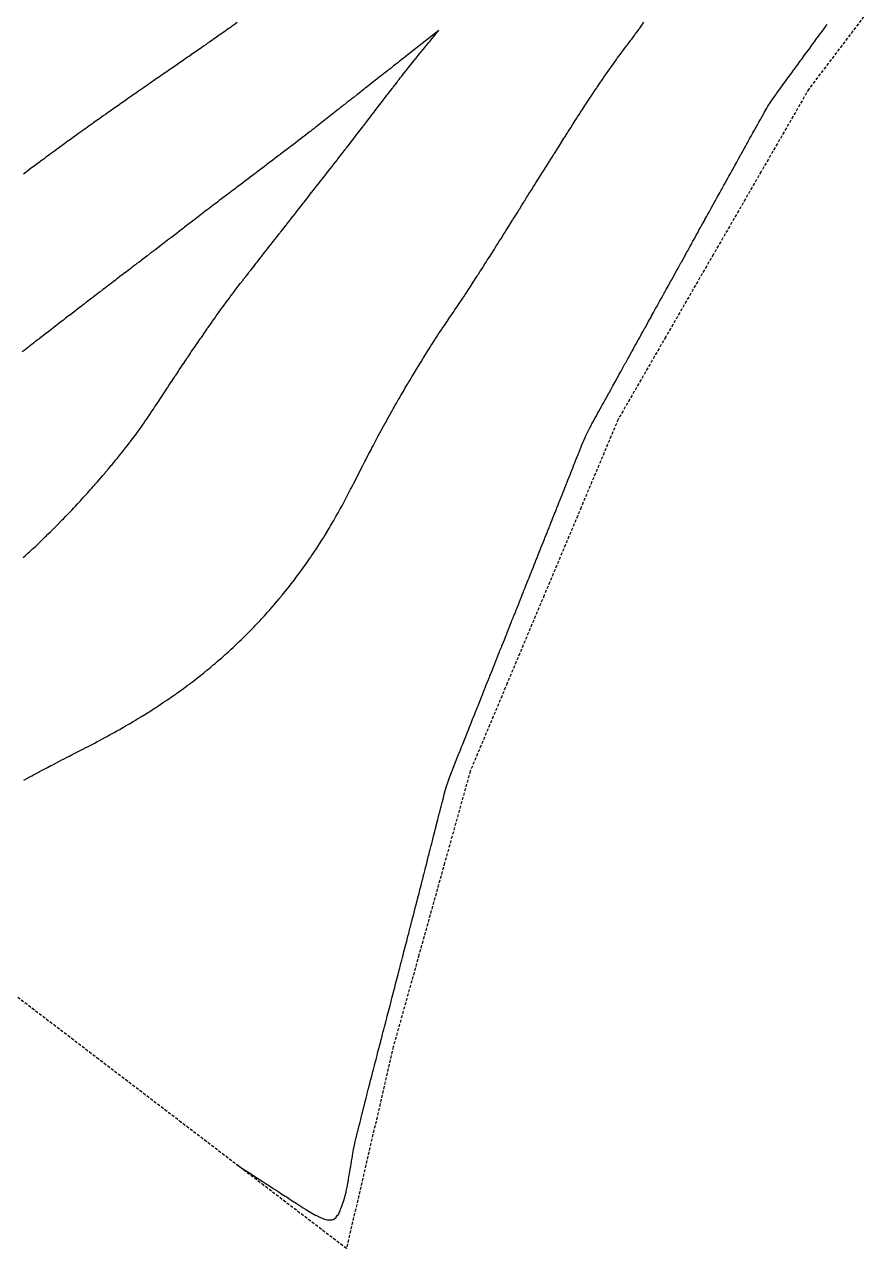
# Model space of a CAD drawing. Extents: x 6012137 to 6013842, y 2108997 to 2110704.
# Drawn here: x 6012371.2 to 6012511.6, y 2109073.1 to 2109277.2 of the extents above; entities that cross this region are included whole.
import ezdxf

# ---------------------------------------------------------------- set-up
doc = ezdxf.new("R2010")
doc.units = 0
doc.linetypes.add('HIDDENX2', pattern=[0.75, 0.5, -0.25])
doc.layers.get('0').update_dxf_attribs({"linetype": 'CONTINUOUS'})

msp = doc.modelspace()

# ---------------------------------------------------------------- linework, layer by layer
at = {"color": 6, "linetype": 'CONTINUOUS', "flags": 128}
for points in [[(6012439.73, 2109275.56), (6012439.76, 2109275.61), (6012440.27, 2109276.22), (6012435.72, 2109272.65), (6012435.68, 2109272.62), (6012435.68, 2109272.61), (6012435.67, 2109272.61), (6012434.68, 2109271.83), (6012434.56, 2109271.73), (6012434.4, 2109271.61), (6012433.68, 2109271.04), (6012433.44, 2109270.85), (6012433.12, 2109270.61), (6012432.68, 2109270.26), (6012432.32, 2109269.97), (6012431.85, 2109269.61), (6012431.68, 2109269.47), (6012431.06, 2109268.98), (6012430.68, 2109268.69), (6012430.58, 2109268.61), (6012429.68, 2109267.9), (6012429.51, 2109267.77), (6012429.3, 2109267.61), (6012428.95, 2109267.33), (6012428.68, 2109267.12), (6012428.39, 2109266.89), (6012428.03, 2109266.61), (6012427.83, 2109266.45), (6012427.68, 2109266.33), (6012427.27, 2109266.01), (6012426.76, 2109265.61), (6012426.71, 2109265.57), (6012426.68, 2109265.54), (6012426.15, 2109265.13), (6012425.68, 2109264.76), (6012425.59, 2109264.69), (6012425.49, 2109264.61), (6012425.03, 2109264.25), (6012424.68, 2109263.97), (6012424.47, 2109263.81), (6012424.21, 2109263.61), (6012423.91, 2109263.37), (6012423.68, 2109263.19), (6012423.35, 2109262.93), (6012422.94, 2109262.61), (6012422.79, 2109262.49), (6012422.68, 2109262.4), (6012422.23, 2109262.05), (6012421.68, 2109261.62), (6012421.67, 2109261.61), (6012421.67, 2109261.61), (6012421.11, 2109261.17), (6012420.68, 2109260.83), (6012420.55, 2109260.73), (6012420.39, 2109260.61), (6012419.99, 2109260.29), (6012419.68, 2109260.05), (6012419.43, 2109259.85), (6012419.12, 2109259.61), (6012418.87, 2109259.41), (6012418.68, 2109259.26), (6012418.31, 2109258.98), (6012417.83, 2109258.61), (6012417.75, 2109258.54), (6012417.68, 2109258.49), (6012417.18, 2109258.1), (6012416.68, 2109257.72), (6012416.62, 2109257.67), (6012416.54, 2109257.61), (6012416.05, 2109257.24), (6012415.68, 2109256.95), (6012415.48, 2109256.8), (6012415.22, 2109256.61), (6012414.92, 2109256.37), (6012414.68, 2109256.19), (6012414.35, 2109255.94), (6012413.91, 2109255.61), (6012413.78, 2109255.51), (6012413.68, 2109255.43), (6012413.21, 2109255.08), (6012412.68, 2109254.67), (6012412.64, 2109254.64), (6012412.59, 2109254.61), (6012412.07, 2109254.21), (6012411.68, 2109253.91), (6012411.51, 2109253.78), (6012411.28, 2109253.61), (6012410.94, 2109253.35), (6012410.68, 2109253.15), (6012410.37, 2109252.92), (6012409.96, 2109252.61), (6012409.8, 2109252.49), (6012409.68, 2109252.4), (6012409.23, 2109252.06), (6012408.68, 2109251.64), (6012408.66, 2109251.62), (6012408.64, 2109251.61), (6012408.09, 2109251.19), (6012407.68, 2109250.88), (6012407.52, 2109250.76), (6012407.32, 2109250.61), (6012406.95, 2109250.33), (6012406.68, 2109250.13), (6012406.38, 2109249.9), (6012405.99, 2109249.61), (6012405.81, 2109249.47), (6012405.68, 2109249.37), (6012405.24, 2109249.04), (6012404.68, 2109248.62), (6012404.67, 2109248.61), (6012403.68, 2109247.86), (6012403.54, 2109247.75), (6012403.35, 2109247.61), (6012402.97, 2109247.32), (6012402.68, 2109247.1), (6012402.4, 2109246.88), (6012402.04, 2109246.61), (6012401.84, 2109246.45), (6012401.68, 2109246.33), (6012401.27, 2109246.02), (6012400.73, 2109245.61), (6012400.7, 2109245.59), (6012400.68, 2109245.57), (6012400.14, 2109245.15), (6012399.68, 2109244.8), (6012399.57, 2109244.72), (6012399.42, 2109244.61), (6012399, 2109244.28), (6012398.68, 2109244.03), (6012398.44, 2109243.85), (6012398.12, 2109243.61), (6012397.87, 2109243.41), (6012397.68, 2109243.27), (6012397.31, 2109242.98), (6012396.82, 2109242.61), (6012396.74, 2109242.54), (6012396.68, 2109242.5), (6012396.18, 2109242.11), (6012395.68, 2109241.73), (6012395.61, 2109241.68), (6012395.52, 2109241.61), (6012395.04, 2109241.24), (6012394.68, 2109240.96), (6012394.48, 2109240.81), (6012394.21, 2109240.61), (6012393.91, 2109240.37), (6012393.68, 2109240.2), (6012393.35, 2109239.94), (6012392.91, 2109239.61), (6012392.78, 2109239.51), (6012392.68, 2109239.43), (6012392.21, 2109239.07), (6012391.68, 2109238.67), (6012391.6, 2109238.61), (6012390.68, 2109237.9), (6012390.51, 2109237.77), (6012390.29, 2109237.61), (6012389.94, 2109237.34), (6012389.68, 2109237.14), (6012389.38, 2109236.91), (6012388.98, 2109236.61), (6012388.81, 2109236.48), (6012388.68, 2109236.38), (6012388.24, 2109236.04), (6012387.68, 2109235.62), (6012387.67, 2109235.61), (6012387.67, 2109235.61), (6012387.11, 2109235.18), (6012386.68, 2109234.85), (6012386.54, 2109234.75), (6012386.36, 2109234.61), (6012385.97, 2109234.31), (6012385.68, 2109234.09), (6012385.41, 2109233.88), (6012385.05, 2109233.61), (6012384.84, 2109233.45), (6012384.68, 2109233.33), (6012384.27, 2109233.01), (6012383.74, 2109232.61), (6012383.71, 2109232.58), (6012383.68, 2109232.56), (6012383.14, 2109232.15), (6012382.68, 2109231.79), (6012382.57, 2109231.71), (6012382.44, 2109231.61), (6012382.01, 2109231.28), (6012381.68, 2109231.03), (6012381.44, 2109230.84), (6012381.13, 2109230.61), (6012380.88, 2109230.41), (6012380.68, 2109230.26), (6012380.31, 2109229.97), (6012379.84, 2109229.61), (6012379.75, 2109229.54), (6012379.68, 2109229.49), (6012379.18, 2109229.1), (6012378.68, 2109228.72), (6012378.62, 2109228.67), (6012378.54, 2109228.61), (6012378.05, 2109228.23), (6012377.68, 2109227.94), (6012377.25, 2109227.61), (6012376.68, 2109227.17), (6012376.36, 2109226.92), (6012375.95, 2109226.61), (6012375.8, 2109226.49), (6012375.68, 2109226.39), (6012375.24, 2109226.05), (6012374.68, 2109225.62), (6012374.67, 2109225.61), (6012374.67, 2109225.61), (6012374.11, 2109225.18), (6012373.68, 2109224.84), (6012373.55, 2109224.74), (6012373.38, 2109224.61), (6012372.99, 2109224.3), (6012372.68, 2109224.06), (6012372.42, 2109223.86), (6012372.09, 2109223.61), (6012371.86, 2109223.43), (6012371.68, 2109223.29), (6012371.3, 2109222.99), (6012370.81, 2109222.61)], [(6012406.68, 2109277.55), (6012406.13, 2109277.16), (6012405.68, 2109276.84), (6012405.54, 2109276.75), (6012405.34, 2109276.61), (6012404.96, 2109276.33), (6012404.68, 2109276.14), (6012403.93, 2109275.61), (6012403.68, 2109275.43), (6012403.19, 2109275.09), (6012402.68, 2109274.73), (6012402.61, 2109274.68), (6012402.5, 2109274.61), (6012402.02, 2109274.27), (6012401.68, 2109274.04), (6012401.43, 2109273.86), (6012401.06, 2109273.61), (6012400.84, 2109273.45), (6012400.68, 2109273.34), (6012400.25, 2109273.04), (6012399.68, 2109272.65), (6012399.65, 2109272.63), (6012399.62, 2109272.61), (6012399.06, 2109272.22), (6012398.68, 2109271.96), (6012398.47, 2109271.81), (6012398.17, 2109271.61), (6012397.88, 2109271.41), (6012397.68, 2109271.27), (6012397.29, 2109271), (6012396.72, 2109270.61), (6012396.7, 2109270.59), (6012396.68, 2109270.58), (6012396.11, 2109270.18), (6012395.68, 2109269.89), (6012395.51, 2109269.77), (6012395.27, 2109269.61), (6012394.92, 2109269.36), (6012394.68, 2109269.2), (6012394.33, 2109268.96), (6012393.82, 2109268.61), (6012393.74, 2109268.55), (6012393.68, 2109268.51), (6012393.15, 2109268.14), (6012392.68, 2109267.82), (6012392.56, 2109267.73), (6012392.38, 2109267.61), (6012391.97, 2109267.32), (6012391.68, 2109267.12), (6012391.38, 2109266.91), (6012390.94, 2109266.61), (6012390.79, 2109266.5), (6012390.68, 2109266.43), (6012390.2, 2109266.09), (6012389.68, 2109265.73), (6012389.61, 2109265.68), (6012389.5, 2109265.61), (6012389.02, 2109265.27), (6012388.68, 2109265.03), (6012388.43, 2109264.86), (6012388.07, 2109264.61), (6012387.84, 2109264.44), (6012387.68, 2109264.33), (6012387.25, 2109264.03), (6012386.68, 2109263.63), (6012386.67, 2109263.62), (6012386.64, 2109263.61), (6012386.08, 2109263.21), (6012385.68, 2109262.93), (6012385.49, 2109262.8), (6012385.22, 2109262.61), (6012384.9, 2109262.38), (6012384.68, 2109262.23), (6012384.32, 2109261.97), (6012383.8, 2109261.61), (6012383.73, 2109261.56), (6012383.68, 2109261.52), (6012383.14, 2109261.14), (6012382.68, 2109260.81), (6012382.56, 2109260.73), (6012382.39, 2109260.61), (6012381.97, 2109260.31), (6012381.68, 2109260.1), (6012381.39, 2109259.9), (6012380.99, 2109259.61), (6012380.81, 2109259.48), (6012380.68, 2109259.39), (6012380.22, 2109259.06), (6012379.68, 2109258.67), (6012379.64, 2109258.64), (6012379.59, 2109258.61), (6012379.06, 2109258.23), (6012378.68, 2109257.95), (6012378.48, 2109257.81), (6012378.21, 2109257.61), (6012377.9, 2109257.39), (6012377.68, 2109257.22), (6012376.83, 2109256.61), (6012376.68, 2109256.5), (6012376.17, 2109256.12), (6012375.68, 2109255.76), (6012375.59, 2109255.7), (6012375.47, 2109255.61), (6012375.02, 2109255.27), (6012374.68, 2109255.02), (6012374.44, 2109254.84), (6012374.13, 2109254.61), (6012373.87, 2109254.42), (6012373.68, 2109254.27), (6012373.3, 2109253.99), (6012372.79, 2109253.61), (6012372.73, 2109253.56), (6012372.68, 2109253.53), (6012372.15, 2109253.13), (6012371.68, 2109252.78), (6012371.58, 2109252.7), (6012371.45, 2109252.61), (6012371.01, 2109252.27)], [(6012371.1, 2109151.19), (6012371.68, 2109151.51), (6012371.74, 2109151.55), (6012371.85, 2109151.61), (6012372.39, 2109151.9), (6012372.68, 2109152.06), (6012373.04, 2109152.25), (6012373.68, 2109152.59), (6012373.69, 2109152.6), (6012373.71, 2109152.61), (6012374.34, 2109152.94), (6012374.68, 2109153.12), (6012375, 2109153.29), (6012375.6, 2109153.61), (6012375.65, 2109153.63), (6012375.68, 2109153.65), (6012376.31, 2109153.98), (6012376.68, 2109154.17), (6012377.52, 2109154.61), (6012377.68, 2109154.69), (6012378.29, 2109155), (6012378.68, 2109155.2), (6012378.95, 2109155.34), (6012379.47, 2109155.61), (6012379.61, 2109155.68), (6012379.68, 2109155.72), (6012380.27, 2109156.02), (6012380.68, 2109156.23), (6012380.93, 2109156.36), (6012381.4, 2109156.61), (6012381.59, 2109156.7), (6012381.68, 2109156.75), (6012382.24, 2109157.04), (6012382.68, 2109157.27), (6012382.9, 2109157.38), (6012383.32, 2109157.61), (6012383.56, 2109157.73), (6012383.68, 2109157.8), (6012384.21, 2109158.08), (6012384.68, 2109158.34), (6012384.86, 2109158.43), (6012385.17, 2109158.61), (6012385.5, 2109158.79), (6012385.68, 2109158.89), (6012386.14, 2109159.14), (6012386.68, 2109159.45), (6012386.78, 2109159.5), (6012386.96, 2109159.61), (6012387.42, 2109159.87), (6012387.68, 2109160.02), (6012388.05, 2109160.23), (6012388.68, 2109160.6), (6012388.68, 2109160.61), (6012388.68, 2109160.61), (6012389.31, 2109160.98), (6012389.68, 2109161.2), (6012389.93, 2109161.35), (6012390.35, 2109161.61), (6012390.55, 2109161.73), (6012390.68, 2109161.81), (6012391.23, 2109162.15), (6012391.68, 2109162.43), (6012391.79, 2109162.5), (6012391.96, 2109162.61), (6012392.4, 2109162.89), (6012392.68, 2109163.07), (6012393.01, 2109163.28), (6012393.51, 2109163.61), (6012393.61, 2109163.67), (6012393.68, 2109163.72), (6012394.22, 2109164.07), (6012394.68, 2109164.38), (6012394.82, 2109164.47), (6012395.01, 2109164.61), (6012395.41, 2109164.88), (6012395.68, 2109165.06), (6012396, 2109165.28), (6012396.46, 2109165.61), (6012396.59, 2109165.7), (6012396.68, 2109165.76), (6012397.17, 2109166.11), (6012397.68, 2109166.48), (6012397.75, 2109166.53), (6012397.85, 2109166.61), (6012398.33, 2109166.96), (6012398.68, 2109167.22), (6012398.9, 2109167.39), (6012399.19, 2109167.61), (6012399.47, 2109167.82), (6012399.68, 2109167.98), (6012400.03, 2109168.25), (6012400.48, 2109168.61), (6012400.59, 2109168.7), (6012400.68, 2109168.77), (6012401.15, 2109169.14), (6012401.68, 2109169.57), (6012401.7, 2109169.59), (6012401.72, 2109169.61), (6012402.25, 2109170.04), (6012402.68, 2109170.4), (6012402.79, 2109170.5), (6012402.92, 2109170.61), (6012403.33, 2109170.96), (6012403.68, 2109171.26), (6012404.08, 2109171.61), (6012404.68, 2109172.14), (6012404.93, 2109172.36), (6012405.2, 2109172.61), (6012405.45, 2109172.84), (6012405.68, 2109173.05), (6012405.97, 2109173.32), (6012406.28, 2109173.61), (6012406.49, 2109173.8), (6012406.68, 2109173.99), (6012407, 2109174.29), (6012407.33, 2109174.61), (6012407.51, 2109174.78), (6012407.68, 2109174.95), (6012408.01, 2109175.28), (6012408.34, 2109175.61), (6012408.51, 2109175.78), (6012408.68, 2109175.95), (6012409.01, 2109176.28), (6012409.32, 2109176.61), (6012409.5, 2109176.79), (6012409.68, 2109176.98), (6012409.99, 2109177.3), (6012410.27, 2109177.61), (6012410.47, 2109177.82), (6012410.68, 2109178.05), (6012410.95, 2109178.34), (6012411.19, 2109178.61), (6012411.43, 2109178.86), (6012411.68, 2109179.15), (6012411.9, 2109179.39), (6012412.09, 2109179.61), (6012412.37, 2109179.92), (6012412.68, 2109180.28), (6012412.83, 2109180.46), (6012412.96, 2109180.61), (6012413.29, 2109180.99), (6012413.68, 2109181.46), (6012413.75, 2109181.54), (6012413.8, 2109181.61), (6012414.2, 2109182.09), (6012414.62, 2109182.61), (6012414.65, 2109182.64), (6012414.68, 2109182.68), (6012415.09, 2109183.19), (6012415.42, 2109183.61), (6012415.54, 2109183.75), (6012415.68, 2109183.94), (6012415.97, 2109184.31), (6012416.2, 2109184.61), (6012416.41, 2109184.88), (6012416.68, 2109185.25), (6012416.95, 2109185.61), (6012417.68, 2109186.61), (6012417.68, 2109186.61), (6012417.68, 2109186.61), (6012418.1, 2109187.19), (6012418.39, 2109187.61), (6012418.51, 2109187.78), (6012418.68, 2109188.03), (6012418.92, 2109188.37), (6012419.08, 2109188.61), (6012419.32, 2109188.97), (6012419.68, 2109189.51), (6012419.72, 2109189.57), (6012419.75, 2109189.61), (6012420.12, 2109190.17), (6012420.4, 2109190.61), (6012420.51, 2109190.78), (6012420.68, 2109191.05), (6012420.9, 2109191.39), (6012421.03, 2109191.61), (6012421.28, 2109192.01), (6012421.65, 2109192.61), (6012421.66, 2109192.63), (6012421.68, 2109192.66), (6012422.04, 2109193.25), (6012422.25, 2109193.61), (6012422.41, 2109193.88), (6012422.68, 2109194.35), (6012422.78, 2109194.51), (6012422.83, 2109194.61), (6012423.14, 2109195.15), (6012423.4, 2109195.61), (6012423.5, 2109195.79), (6012423.68, 2109196.11), (6012423.86, 2109196.43), (6012423.95, 2109196.61), (6012424.21, 2109197.08), (6012424.49, 2109197.61), (6012424.56, 2109197.73), (6012424.68, 2109197.96), (6012424.9, 2109198.38), (6012425.02, 2109198.61), (6012425.25, 2109199.04), (6012425.53, 2109199.61), (6012425.58, 2109199.7), (6012425.68, 2109199.89), (6012425.92, 2109200.37), (6012426.04, 2109200.61), (6012426.26, 2109201.03), (6012426.56, 2109201.61), (6012426.6, 2109201.69), (6012426.68, 2109201.85), (6012426.94, 2109202.35), (6012427.07, 2109202.61), (6012427.28, 2109203.01), (6012427.58, 2109203.61), (6012427.62, 2109203.67), (6012427.68, 2109203.79), (6012427.96, 2109204.33), (6012428.1, 2109204.61), (6012428.3, 2109204.99), (6012428.62, 2109205.61), (6012428.64, 2109205.65), (6012428.68, 2109205.72), (6012428.98, 2109206.3), (6012429.14, 2109206.61), (6012429.33, 2109206.96), (6012429.67, 2109207.61), (6012429.67, 2109207.61), (6012429.68, 2109207.63), (6012430.2, 2109208.61), (6012430.68, 2109209.49), (6012430.72, 2109209.57), (6012430.74, 2109209.61), (6012431.07, 2109210.21), (6012431.29, 2109210.61), (6012431.43, 2109210.86), (6012431.68, 2109211.32), (6012431.78, 2109211.51), (6012431.84, 2109211.61), (6012432.14, 2109212.15), (6012432.39, 2109212.61), (6012432.5, 2109212.79), (6012432.68, 2109213.11), (6012432.86, 2109213.43), (6012432.96, 2109213.61), (6012433.22, 2109214.06), (6012433.53, 2109214.61), (6012433.59, 2109214.7), (6012433.68, 2109214.86), (6012433.96, 2109215.33), (6012434.11, 2109215.61), (6012434.32, 2109215.96), (6012434.68, 2109216.57), (6012434.69, 2109216.59), (6012434.7, 2109216.61), (6012435.06, 2109217.22), (6012435.29, 2109217.61), (6012435.44, 2109217.85), (6012435.68, 2109218.26), (6012435.81, 2109218.48), (6012435.89, 2109218.61), (6012436.19, 2109219.1), (6012436.49, 2109219.61), (6012436.56, 2109219.72), (6012436.68, 2109219.92), (6012436.94, 2109220.35), (6012437.1, 2109220.61), (6012437.32, 2109220.97), (6012437.68, 2109221.55), (6012437.7, 2109221.58), (6012437.71, 2109221.61), (6012438.08, 2109222.2), (6012438.34, 2109222.61), (6012438.47, 2109222.82), (6012438.68, 2109223.15), (6012438.86, 2109223.43), (6012438.97, 2109223.61), (6012439.25, 2109224.04), (6012439.61, 2109224.61), (6012439.64, 2109224.65), (6012439.68, 2109224.72), (6012440.03, 2109225.26), (6012440.26, 2109225.61), (6012440.43, 2109225.86), (6012440.68, 2109226.24), (6012440.83, 2109226.46), (6012440.93, 2109226.61), (6012441.23, 2109227.05), (6012441.61, 2109227.61), (6012441.64, 2109227.65), (6012441.68, 2109227.71), (6012442.04, 2109228.24), (6012442.29, 2109228.61), (6012442.45, 2109228.84), (6012442.68, 2109229.18), (6012442.85, 2109229.43), (6012442.97, 2109229.61), (6012443.25, 2109230.03), (6012443.64, 2109230.61), (6012443.65, 2109230.63), (6012443.68, 2109230.67), (6012444.05, 2109231.23), (6012444.3, 2109231.61), (6012444.45, 2109231.83), (6012444.68, 2109232.18), (6012444.85, 2109232.44), (6012444.96, 2109232.61), (6012445.25, 2109233.04), (6012445.61, 2109233.61), (6012445.64, 2109233.65), (6012445.68, 2109233.71), (6012446.03, 2109234.25), (6012446.26, 2109234.61), (6012446.43, 2109234.86), (6012446.68, 2109235.25), (6012446.82, 2109235.47), (6012446.91, 2109235.61), (6012447.21, 2109236.08), (6012447.55, 2109236.61), (6012447.6, 2109236.69), (6012447.68, 2109236.81), (6012447.99, 2109237.3), (6012448.19, 2109237.61), (6012448.38, 2109237.91), (6012448.68, 2109238.38), (6012448.77, 2109238.52), (6012448.83, 2109238.61), (6012449.16, 2109239.13), (6012449.46, 2109239.61), (6012449.55, 2109239.74), (6012449.68, 2109239.96), (6012449.93, 2109240.35), (6012450.09, 2109240.61), (6012450.32, 2109240.97), (6012450.68, 2109241.54), (6012450.7, 2109241.58), (6012450.72, 2109241.61), (6012451.09, 2109242.2), (6012451.35, 2109242.61), (6012451.47, 2109242.81), (6012451.68, 2109243.14), (6012451.86, 2109243.43), (6012451.97, 2109243.61), (6012452.24, 2109244.04), (6012452.59, 2109244.61), (6012452.63, 2109244.66), (6012452.68, 2109244.74), (6012453.01, 2109245.28), (6012453.22, 2109245.61), (6012453.4, 2109245.89), (6012453.68, 2109246.35), (6012453.78, 2109246.51), (6012453.84, 2109246.61), (6012454.16, 2109247.12), (6012454.47, 2109247.61), (6012454.55, 2109247.74), (6012454.68, 2109247.95), (6012454.93, 2109248.35), (6012455.09, 2109248.61), (6012455.32, 2109248.97), (6012455.68, 2109249.55), (6012455.7, 2109249.58), (6012455.72, 2109249.61), (6012456.09, 2109250.2), (6012456.35, 2109250.61), (6012456.47, 2109250.81), (6012456.68, 2109251.14), (6012456.86, 2109251.43), (6012456.97, 2109251.61), (6012457.25, 2109252.04), (6012457.6, 2109252.61), (6012457.63, 2109252.65), (6012457.68, 2109252.73), (6012458.02, 2109253.27), (6012458.23, 2109253.61), (6012458.41, 2109253.88), (6012458.68, 2109254.32), (6012458.79, 2109254.5), (6012458.86, 2109254.61), (6012459.18, 2109255.11), (6012459.49, 2109255.61), (6012459.56, 2109255.72), (6012459.68, 2109255.9), (6012459.95, 2109256.33), (6012460.12, 2109256.61), (6012460.34, 2109256.95), (6012460.68, 2109257.49), (6012460.73, 2109257.56), (6012460.75, 2109257.61), (6012461.11, 2109258.17), (6012461.39, 2109258.61), (6012461.5, 2109258.79), (6012461.68, 2109259.07), (6012461.89, 2109259.4), (6012462.02, 2109259.61), (6012462.28, 2109260.01), (6012462.65, 2109260.61), (6012462.66, 2109260.62), (6012462.68, 2109260.65), (6012463.05, 2109261.23), (6012463.29, 2109261.61), (6012463.44, 2109261.84), (6012463.68, 2109262.21), (6012463.84, 2109262.45), (6012463.94, 2109262.61), (6012464.23, 2109263.06), (6012464.59, 2109263.61), (6012464.68, 2109263.75), (6012465.24, 2109264.61), (6012465.42, 2109264.87), (6012465.68, 2109265.27), (6012465.82, 2109265.47), (6012465.91, 2109265.61), (6012466.22, 2109266.07), (6012466.58, 2109266.61), (6012466.62, 2109266.67), (6012466.68, 2109266.76), (6012467.02, 2109267.27), (6012467.25, 2109267.61), (6012467.43, 2109267.86), (6012467.68, 2109268.23), (6012467.83, 2109268.45), (6012467.94, 2109268.61), (6012468.24, 2109269.04), (6012468.63, 2109269.61), (6012468.65, 2109269.63), (6012468.68, 2109269.67), (6012469.07, 2109270.22), (6012469.34, 2109270.61), (6012469.48, 2109270.8), (6012469.68, 2109271.08), (6012469.9, 2109271.39), (6012470.06, 2109271.61), (6012470.32, 2109271.96), (6012470.68, 2109272.45), (6012470.79, 2109272.61), (6012471.13, 2109273.06), (6012471.54, 2109273.61), (6012471.68, 2109273.79), (6012472.04, 2109274.25), (6012472.31, 2109274.61), (6012472.47, 2109274.81), (6012472.68, 2109275.09), (6012472.9, 2109275.38), (6012473.06, 2109275.61), (6012473.33, 2109275.96), (6012473.68, 2109276.45), (6012473.75, 2109276.54), (6012473.79, 2109276.61), (6012474.16, 2109277.12), (6012474.5, 2109277.61)], [(6012406.51, 2109087.11), (6012406.68, 2109086.99), (6012407.07, 2109086.74), (6012407.79, 2109086.27), (6012408.43, 2109085.86), (6012408.68, 2109085.7), (6012408.82, 2109085.61), (6012409.28, 2109085.31), (6012410.8, 2109084.32), (6012411.33, 2109083.98), (6012411.68, 2109083.75), (6012411.9, 2109083.61), (6012412.68, 2109083.1), (6012413.44, 2109082.61), (6012414.12, 2109082.16), (6012414.68, 2109081.8), (6012414.98, 2109081.61), (6012415.68, 2109081.15), (6012416.52, 2109080.61), (6012416.68, 2109080.5), (6012416.97, 2109080.32), (6012417.68, 2109079.86), (6012418.08, 2109079.61), (6012418.68, 2109079.22), (6012419.59, 2109078.69), (6012419.68, 2109078.65), (6012419.78, 2109078.61), (6012420.68, 2109078.18), (6012421.37, 2109077.92), (6012421.68, 2109077.85), (6012422.45, 2109077.83), (6012422.68, 2109077.91), (6012423.09, 2109078.2), (6012423.38, 2109078.61), (6012423.53, 2109078.76), (6012423.68, 2109079.02), (6012423.86, 2109079.43), (6012423.91, 2109079.61), (6012424.13, 2109080.15), (6012424.26, 2109080.61), (6012424.38, 2109080.9), (6012424.59, 2109081.61), (6012424.61, 2109081.67), (6012424.68, 2109081.92), (6012424.82, 2109082.47), (6012424.84, 2109082.61), (6012425, 2109083.28), (6012425.06, 2109083.61), (6012425.16, 2109084.12), (6012425.24, 2109084.61), (6012425.3, 2109084.98), (6012425.41, 2109085.61), (6012425.45, 2109085.84), (6012425.57, 2109086.61), (6012425.59, 2109086.7), (6012425.68, 2109087.24), (6012425.73, 2109087.55), (6012425.74, 2109087.61), (6012425.87, 2109088.41), (6012425.91, 2109088.61), (6012426.02, 2109089.27), (6012426.07, 2109089.61), (6012426.18, 2109090.1), (6012426.27, 2109090.61), (6012426.35, 2109090.93), (6012426.51, 2109091.61), (6012426.54, 2109091.74), (6012426.68, 2109092.28), (6012426.75, 2109092.54), (6012426.76, 2109092.61), (6012426.95, 2109093.34), (6012427.01, 2109093.61), (6012427.15, 2109094.14), (6012427.27, 2109094.61), (6012427.35, 2109094.94), (6012427.52, 2109095.61), (6012427.55, 2109095.73), (6012427.68, 2109096.24), (6012427.75, 2109096.53), (6012427.77, 2109096.61), (6012427.96, 2109097.33), (6012428.03, 2109097.61), (6012428.16, 2109098.13), (6012428.28, 2109098.61), (6012428.36, 2109098.92), (6012428.53, 2109099.61), (6012428.56, 2109099.72), (6012428.68, 2109100.18), (6012428.77, 2109100.52), (6012428.79, 2109100.61), (6012428.97, 2109101.31), (6012429.05, 2109101.61), (6012429.18, 2109102.11), (6012429.3, 2109102.61), (6012429.38, 2109102.9), (6012429.56, 2109103.61), (6012429.68, 2109104.07), (6012429.82, 2109104.61), (6012430, 2109105.29), (6012430.08, 2109105.61), (6012430.2, 2109106.08), (6012430.34, 2109106.61), (6012430.41, 2109106.88), (6012430.59, 2109107.61), (6012430.61, 2109107.67), (6012430.68, 2109107.94), (6012430.82, 2109108.47), (6012430.85, 2109108.61), (6012431.02, 2109109.26), (6012431.11, 2109109.61), (6012431.23, 2109110.06), (6012431.37, 2109110.61), (6012431.61, 2109111.54), (6012431.63, 2109111.61), (6012431.68, 2109111.8), (6012431.85, 2109112.44), (6012431.89, 2109112.61), (6012432.05, 2109113.23), (6012432.15, 2109113.61), (6012432.26, 2109114.03), (6012432.41, 2109114.61), (6012432.46, 2109114.82), (6012432.67, 2109115.61), (6012432.67, 2109115.62), (6012432.68, 2109115.65), (6012432.88, 2109116.41), (6012432.93, 2109116.61), (6012433.08, 2109117.2), (6012433.19, 2109117.61), (6012433.29, 2109118), (6012433.45, 2109118.61), (6012433.49, 2109118.79), (6012433.68, 2109119.51), (6012433.7, 2109119.59), (6012433.71, 2109119.61), (6012433.91, 2109120.38), (6012433.97, 2109120.61), (6012434.11, 2109121.17), (6012434.22, 2109121.61), (6012434.32, 2109121.97), (6012434.48, 2109122.61), (6012434.52, 2109122.76), (6012434.68, 2109123.36), (6012434.73, 2109123.56), (6012434.74, 2109123.61), (6012434.94, 2109124.35), (6012435, 2109124.61), (6012435.14, 2109125.15), (6012435.26, 2109125.61), (6012435.35, 2109125.94), (6012435.52, 2109126.61), (6012435.55, 2109126.73), (6012435.68, 2109127.23), (6012435.76, 2109127.53), (6012435.78, 2109127.61), (6012435.96, 2109128.32), (6012436.04, 2109128.61), (6012436.17, 2109129.12), (6012436.29, 2109129.61), (6012436.37, 2109129.91), (6012436.55, 2109130.61), (6012436.58, 2109130.71), (6012436.68, 2109131.1), (6012436.78, 2109131.5), (6012436.81, 2109131.61), (6012436.99, 2109132.3), (6012437.06, 2109132.61), (6012437.19, 2109133.1), (6012437.32, 2109133.61), (6012437.39, 2109133.89), (6012437.58, 2109134.61), (6012437.6, 2109134.69), (6012437.68, 2109135.02), (6012437.8, 2109135.49), (6012437.83, 2109135.61), (6012438, 2109136.28), (6012438.09, 2109136.61), (6012438.21, 2109137.08), (6012438.34, 2109137.61), (6012438.41, 2109137.88), (6012438.59, 2109138.61), (6012438.61, 2109138.67), (6012438.68, 2109138.95), (6012438.81, 2109139.47), (6012438.85, 2109139.61), (6012439.02, 2109140.27), (6012439.1, 2109140.61), (6012439.22, 2109141.07), (6012439.36, 2109141.61), (6012439.42, 2109141.86), (6012439.61, 2109142.61), (6012439.63, 2109142.66), (6012439.68, 2109142.88), (6012439.83, 2109143.46), (6012439.87, 2109143.61), (6012440.03, 2109144.26), (6012440.12, 2109144.61), (6012440.23, 2109145.05), (6012440.37, 2109145.61), (6012440.44, 2109145.85), (6012440.63, 2109146.61), (6012440.64, 2109146.65), (6012440.68, 2109146.81), (6012440.84, 2109147.44), (6012440.88, 2109147.61), (6012441.05, 2109148.24), (6012441.14, 2109148.61), (6012441.26, 2109149.03), (6012441.4, 2109149.61), (6012441.47, 2109149.81), (6012441.68, 2109150.5), (6012441.71, 2109150.58), (6012441.71, 2109150.61), (6012441.98, 2109151.31), (6012442.07, 2109151.61), (6012442.24, 2109152.04), (6012442.45, 2109152.61), (6012442.52, 2109152.77), (6012442.68, 2109153.18), (6012442.8, 2109153.48), (6012442.85, 2109153.61), (6012443.09, 2109154.2), (6012443.25, 2109154.61), (6012443.37, 2109154.92), (6012443.64, 2109155.61), (6012443.65, 2109155.63), (6012443.68, 2109155.7), (6012443.94, 2109156.35), (6012444.04, 2109156.61), (6012444.22, 2109157.06), (6012444.44, 2109157.61), (6012444.68, 2109158.21), (6012444.79, 2109158.49), (6012444.84, 2109158.61), (6012445.08, 2109159.21), (6012445.24, 2109159.61), (6012445.36, 2109159.92), (6012445.63, 2109160.61), (6012445.65, 2109160.64), (6012445.68, 2109160.72), (6012445.93, 2109161.35), (6012446.03, 2109161.61), (6012446.22, 2109162.07), (6012446.43, 2109162.61), (6012446.5, 2109162.78), (6012446.68, 2109163.23), (6012446.79, 2109163.5), (6012446.83, 2109163.61), (6012447.07, 2109164.21), (6012447.23, 2109164.61), (6012447.36, 2109164.93), (6012447.63, 2109165.61), (6012447.64, 2109165.64), (6012447.68, 2109165.74), (6012447.93, 2109166.36), (6012448.03, 2109166.61), (6012448.21, 2109167.07), (6012448.42, 2109167.61), (6012448.5, 2109167.79), (6012448.68, 2109168.25), (6012448.78, 2109168.5), (6012448.82, 2109168.61), (6012449.07, 2109169.22), (6012449.22, 2109169.61), (6012449.35, 2109169.93), (6012449.62, 2109170.61), (6012449.64, 2109170.65), (6012449.68, 2109170.76), (6012449.92, 2109171.36), (6012450.02, 2109171.61), (6012450.21, 2109172.08), (6012450.42, 2109172.61), (6012450.49, 2109172.79), (6012450.68, 2109173.26), (6012450.78, 2109173.51), (6012450.82, 2109173.61), (6012451.06, 2109174.22), (6012451.22, 2109174.61), (6012451.35, 2109174.94), (6012451.61, 2109175.61), (6012451.63, 2109175.65), (6012451.68, 2109175.77), (6012451.92, 2109176.37), (6012452.01, 2109176.61), (6012452.2, 2109177.08), (6012452.41, 2109177.61), (6012452.49, 2109177.8), (6012452.68, 2109178.28), (6012452.77, 2109178.51), (6012452.81, 2109178.61), (6012453.06, 2109179.23), (6012453.21, 2109179.61), (6012453.34, 2109179.94), (6012453.61, 2109180.61), (6012453.63, 2109180.66), (6012453.68, 2109180.79), (6012453.91, 2109181.37), (6012454.01, 2109181.61), (6012454.2, 2109182.09), (6012454.41, 2109182.61), (6012454.48, 2109182.8), (6012454.68, 2109183.29), (6012454.77, 2109183.52), (6012454.81, 2109183.61), (6012455.05, 2109184.23), (6012455.2, 2109184.61), (6012455.34, 2109184.95), (6012455.6, 2109185.61), (6012455.62, 2109185.66), (6012455.68, 2109185.8), (6012455.91, 2109186.38), (6012456, 2109186.61), (6012456.19, 2109187.09), (6012456.4, 2109187.61), (6012456.48, 2109187.81), (6012456.68, 2109188.31), (6012456.76, 2109188.52), (6012456.8, 2109188.61), (6012457.05, 2109189.24), (6012457.2, 2109189.61), (6012457.33, 2109189.95), (6012457.6, 2109190.61), (6012457.62, 2109190.67), (6012457.68, 2109190.82), (6012457.9, 2109191.38), (6012457.99, 2109191.61), (6012458.19, 2109192.1), (6012458.39, 2109192.61), (6012458.47, 2109192.81), (6012458.68, 2109193.33), (6012458.76, 2109193.53), (6012458.79, 2109193.61), (6012459.04, 2109194.24), (6012459.19, 2109194.61), (6012459.33, 2109194.96), (6012459.58, 2109195.61), (6012459.61, 2109195.67), (6012459.68, 2109195.85), (6012459.9, 2109196.39), (6012459.98, 2109196.61), (6012460.18, 2109197.11), (6012460.38, 2109197.61), (6012460.46, 2109197.82), (6012460.68, 2109198.37), (6012460.75, 2109198.54), (6012460.78, 2109198.61), (6012461.03, 2109199.25), (6012461.17, 2109199.61), (6012461.32, 2109199.97), (6012461.57, 2109200.61), (6012461.6, 2109200.68), (6012461.68, 2109200.88), (6012461.89, 2109201.4), (6012461.97, 2109201.61), (6012462.17, 2109202.12), (6012462.37, 2109202.61), (6012462.45, 2109202.83), (6012462.68, 2109203.4), (6012462.74, 2109203.55), (6012462.76, 2109203.61), (6012463.02, 2109204.26), (6012463.16, 2109204.61), (6012463.31, 2109204.98), (6012463.56, 2109205.61), (6012463.59, 2109205.69), (6012463.68, 2109205.92), (6012463.88, 2109206.41), (6012463.95, 2109206.61), (6012464.16, 2109207.13), (6012464.35, 2109207.61), (6012464.46, 2109207.83), (6012464.68, 2109208.36), (6012464.76, 2109208.53), (6012464.79, 2109208.61), (6012465.09, 2109209.19), (6012465.29, 2109209.61), (6012465.43, 2109209.86), (6012465.68, 2109210.35), (6012465.77, 2109210.52), (6012465.81, 2109210.61), (6012465.97, 2109210.9), (6012466.36, 2109211.61), (6012466.47, 2109211.81), (6012466.68, 2109212.19), (6012466.83, 2109212.46), (6012466.91, 2109212.61), (6012467.19, 2109213.1), (6012467.47, 2109213.61), (6012467.54, 2109213.74), (6012467.68, 2109213.99), (6012467.9, 2109214.39), (6012468.02, 2109214.61), (6012468.26, 2109215.03), (6012468.57, 2109215.61), (6012468.61, 2109215.67), (6012468.68, 2109215.8), (6012468.97, 2109216.32), (6012469.13, 2109216.61), (6012469.32, 2109216.96), (6012469.68, 2109217.61), (6012469.68, 2109217.61), (6012469.68, 2109217.61), (6012470.04, 2109218.25), (6012470.23, 2109218.61), (6012470.39, 2109218.89), (6012470.68, 2109219.41), (6012470.75, 2109219.54), (6012470.79, 2109219.61), (6012471.11, 2109220.18), (6012471.34, 2109220.61), (6012471.46, 2109220.82), (6012471.68, 2109221.22), (6012471.82, 2109221.47), (6012471.9, 2109221.61), (6012472.18, 2109222.11), (6012472.45, 2109222.61), (6012472.53, 2109222.75), (6012472.68, 2109223.02), (6012472.89, 2109223.4), (6012473, 2109223.61), (6012473.24, 2109224.04), (6012473.56, 2109224.61), (6012473.6, 2109224.69), (6012473.68, 2109224.83), (6012473.96, 2109225.33), (6012474.11, 2109225.61), (6012474.31, 2109225.97), (6012474.66, 2109226.61), (6012474.67, 2109226.62), (6012474.68, 2109226.64), (6012475.03, 2109227.26), (6012475.22, 2109227.61), (6012475.38, 2109227.9), (6012475.68, 2109228.44), (6012475.74, 2109228.55), (6012475.77, 2109228.61), (6012476.09, 2109229.19), (6012476.32, 2109229.61), (6012476.45, 2109229.84), (6012476.68, 2109230.25), (6012476.81, 2109230.48), (6012476.88, 2109230.61), (6012477.16, 2109231.12), (6012477.43, 2109231.61), (6012477.52, 2109231.77), (6012477.68, 2109232.06), (6012477.88, 2109232.41), (6012477.98, 2109232.61), (6012478.23, 2109233.05), (6012478.54, 2109233.61), (6012478.59, 2109233.7), (6012478.68, 2109233.86), (6012478.95, 2109234.34), (6012479.09, 2109234.61), (6012479.3, 2109234.99), (6012479.64, 2109235.61), (6012479.66, 2109235.63), (6012479.68, 2109235.67), (6012480.01, 2109236.27), (6012480.2, 2109236.61), (6012480.37, 2109236.92), (6012480.68, 2109237.48), (6012480.73, 2109237.56), (6012480.75, 2109237.61), (6012481.08, 2109238.2), (6012481.31, 2109238.61), (6012481.44, 2109238.85), (6012481.68, 2109239.28), (6012481.8, 2109239.49), (6012481.86, 2109239.61), (6012482.15, 2109240.13), (6012482.41, 2109240.61), (6012482.51, 2109240.78), (6012482.68, 2109241.09), (6012482.86, 2109241.42), (6012482.97, 2109241.61), (6012483.22, 2109242.07), (6012483.52, 2109242.61), (6012483.58, 2109242.71), (6012483.68, 2109242.9), (6012483.93, 2109243.35), (6012484.07, 2109243.61), (6012484.29, 2109244), (6012484.63, 2109244.61), (6012484.65, 2109244.64), (6012484.68, 2109244.7), (6012485, 2109245.28), (6012485.18, 2109245.61), (6012485.36, 2109245.93), (6012485.68, 2109246.51), (6012485.71, 2109246.57), (6012485.73, 2109246.61), (6012486.07, 2109247.22), (6012486.29, 2109247.61), (6012486.43, 2109247.86), (6012486.68, 2109248.32), (6012486.78, 2109248.5), (6012486.84, 2109248.61), (6012487.14, 2109249.15), (6012487.4, 2109249.61), (6012487.5, 2109249.79), (6012487.68, 2109250.12), (6012487.85, 2109250.43), (6012487.95, 2109250.61), (6012488.21, 2109251.08), (6012488.5, 2109251.61), (6012488.57, 2109251.72), (6012488.68, 2109251.93), (6012488.92, 2109252.36), (6012489.06, 2109252.61), (6012489.28, 2109253.01), (6012489.61, 2109253.61), (6012489.64, 2109253.65), (6012489.68, 2109253.73), (6012489.99, 2109254.29), (6012490.17, 2109254.61), (6012490.35, 2109254.94), (6012490.68, 2109255.53), (6012490.71, 2109255.58), (6012490.72, 2109255.61), (6012491.06, 2109256.22), (6012491.28, 2109256.61), (6012491.42, 2109256.87), (6012491.68, 2109257.33), (6012491.78, 2109257.51), (6012491.83, 2109257.61), (6012492.13, 2109258.15), (6012492.39, 2109258.61), (6012492.49, 2109258.8), (6012492.68, 2109259.14), (6012492.85, 2109259.44), (6012492.94, 2109259.61), (6012493.2, 2109260.08), (6012493.5, 2109260.61), (6012493.56, 2109260.73), (6012493.68, 2109260.94), (6012493.92, 2109261.37), (6012494.05, 2109261.61), (6012494.27, 2109262.01), (6012494.6, 2109262.61), (6012494.63, 2109262.65), (6012494.68, 2109262.73), (6012495.01, 2109263.28), (6012495.19, 2109263.61), (6012495.68, 2109264.34), (6012495.85, 2109264.61), (6012496.2, 2109265.09), (6012496.55, 2109265.61), (6012496.61, 2109265.68), (6012496.68, 2109265.78), (6012497.28, 2109266.61), (6012497.68, 2109267.16), (6012497.87, 2109267.42), (6012498, 2109267.61), (6012498.29, 2109268), (6012498.68, 2109268.53), (6012498.71, 2109268.57), (6012498.74, 2109268.61), (6012499.14, 2109269.15), (6012499.47, 2109269.61), (6012499.56, 2109269.73), (6012499.68, 2109269.9), (6012499.98, 2109270.31), (6012500.2, 2109270.61), (6012500.4, 2109270.88), (6012500.68, 2109271.26), (6012500.83, 2109271.46), (6012500.93, 2109271.61), (6012501.25, 2109272.04), (6012501.66, 2109272.61), (6012501.67, 2109272.62), (6012501.68, 2109272.63), (6012502.09, 2109273.19), (6012502.39, 2109273.61), (6012502.52, 2109273.77), (6012502.68, 2109274), (6012502.94, 2109274.35), (6012503.13, 2109274.61), (6012503.36, 2109274.93), (6012503.68, 2109275.36), (6012503.78, 2109275.5), (6012503.86, 2109275.61), (6012504.2, 2109276.08), (6012504.59, 2109276.61), (6012504.63, 2109276.66), (6012504.68, 2109276.73), (6012505.05, 2109277.24)], [(6012370.97, 2109188.32), (6012371.29, 2109188.61), (6012371.49, 2109188.79), (6012371.68, 2109188.97), (6012372.01, 2109189.27), (6012372.37, 2109189.61), (6012372.53, 2109189.75), (6012372.68, 2109189.89), (6012373.05, 2109190.24), (6012373.44, 2109190.61), (6012373.56, 2109190.72), (6012373.68, 2109190.84), (6012374.08, 2109191.21), (6012374.48, 2109191.61), (6012374.58, 2109191.7), (6012374.68, 2109191.8), (6012375.09, 2109192.2), (6012375.51, 2109192.61), (6012375.59, 2109192.69), (6012375.68, 2109192.78), (6012376.1, 2109193.19), (6012376.51, 2109193.61), (6012376.6, 2109193.69), (6012376.68, 2109193.78), (6012377.49, 2109194.61), (6012377.68, 2109194.8), (6012378.08, 2109195.21), (6012378.46, 2109195.61), (6012378.57, 2109195.72), (6012378.68, 2109195.84), (6012379.06, 2109196.23), (6012379.41, 2109196.61), (6012379.54, 2109196.75), (6012379.68, 2109196.9), (6012380.02, 2109197.26), (6012380.34, 2109197.61), (6012380.5, 2109197.78), (6012380.68, 2109197.98), (6012380.98, 2109198.31), (6012381.25, 2109198.61), (6012381.46, 2109198.83), (6012381.68, 2109199.08), (6012381.93, 2109199.36), (6012382.15, 2109199.61), (6012382.4, 2109199.89), (6012382.68, 2109200.2), (6012382.87, 2109200.42), (6012383.04, 2109200.61), (6012383.34, 2109200.95), (6012383.68, 2109201.35), (6012383.8, 2109201.49), (6012383.9, 2109201.61), (6012384.26, 2109202.02), (6012384.68, 2109202.51), (6012384.72, 2109202.56), (6012384.76, 2109202.61), (6012385.18, 2109203.1), (6012385.6, 2109203.61), (6012385.64, 2109203.65), (6012385.68, 2109203.7), (6012386.09, 2109204.19), (6012386.43, 2109204.61), (6012386.54, 2109204.74), (6012386.68, 2109204.91), (6012386.99, 2109205.29), (6012387.25, 2109205.61), (6012387.44, 2109205.85), (6012387.68, 2109206.15), (6012387.88, 2109206.41), (6012388.04, 2109206.61), (6012388.32, 2109206.97), (6012388.68, 2109207.43), (6012388.76, 2109207.53), (6012388.81, 2109207.61), (6012389.19, 2109208.1), (6012389.57, 2109208.61), (6012389.61, 2109208.67), (6012389.68, 2109208.76), (6012390.04, 2109209.25), (6012390.3, 2109209.61), (6012390.46, 2109209.83), (6012390.68, 2109210.14), (6012390.87, 2109210.41), (6012391.01, 2109210.61), (6012391.28, 2109211), (6012391.68, 2109211.58), (6012391.69, 2109211.59), (6012391.7, 2109211.61), (6012392.1, 2109212.19), (6012392.37, 2109212.61), (6012392.5, 2109212.79), (6012392.68, 2109213.07), (6012392.89, 2109213.39), (6012393.03, 2109213.61), (6012393.29, 2109214), (6012393.68, 2109214.59), (6012393.69, 2109214.6), (6012393.69, 2109214.61), (6012394.08, 2109215.2), (6012394.35, 2109215.61), (6012394.48, 2109215.81), (6012394.68, 2109216.11), (6012394.88, 2109216.41), (6012395.01, 2109216.61), (6012395.28, 2109217.01), (6012395.67, 2109217.61), (6012395.67, 2109217.61), (6012395.68, 2109217.62), (6012396.07, 2109218.22), (6012396.33, 2109218.61), (6012396.47, 2109218.82), (6012396.68, 2109219.14), (6012396.87, 2109219.42), (6012396.99, 2109219.61), (6012397.27, 2109220.02), (6012397.66, 2109220.61), (6012397.67, 2109220.62), (6012397.68, 2109220.64), (6012398.07, 2109221.22), (6012398.33, 2109221.61), (6012398.47, 2109221.82), (6012398.68, 2109222.13), (6012398.87, 2109222.41), (6012399, 2109222.61), (6012399.28, 2109223.01), (6012399.68, 2109223.6), (6012399.68, 2109223.6), (6012399.69, 2109223.61), (6012400.09, 2109224.2), (6012400.37, 2109224.61), (6012400.5, 2109224.79), (6012400.68, 2109225.05), (6012400.91, 2109225.38), (6012401.07, 2109225.61), (6012401.32, 2109225.97), (6012401.68, 2109226.48), (6012401.73, 2109226.56), (6012401.77, 2109226.61), (6012402.14, 2109227.14), (6012402.47, 2109227.61), (6012402.56, 2109227.73), (6012402.68, 2109227.9), (6012402.97, 2109228.31), (6012403.18, 2109228.61), (6012403.39, 2109228.9), (6012403.68, 2109229.3), (6012403.9, 2109229.61), (6012404.47, 2109230.39), (6012404.62, 2109230.61), (6012404.68, 2109230.69), (6012405.07, 2109231.22), (6012405.35, 2109231.61), (6012405.49, 2109231.79), (6012405.68, 2109232.05), (6012405.92, 2109232.37), (6012406.09, 2109232.61), (6012406.35, 2109232.94), (6012406.68, 2109233.38), (6012406.78, 2109233.51), (6012406.85, 2109233.61), (6012407.22, 2109234.07), (6012407.63, 2109234.61), (6012407.65, 2109234.63), (6012407.68, 2109234.67), (6012408.09, 2109235.2), (6012408.41, 2109235.61), (6012408.53, 2109235.76), (6012408.68, 2109235.95), (6012408.97, 2109236.32), (6012409.2, 2109236.61), (6012409.41, 2109236.88), (6012409.68, 2109237.22), (6012409.85, 2109237.44), (6012409.98, 2109237.61), (6012410.29, 2109238), (6012410.68, 2109238.5), (6012410.73, 2109238.56), (6012410.77, 2109238.61), (6012411.17, 2109239.12), (6012411.55, 2109239.61), (6012411.61, 2109239.68), (6012411.68, 2109239.77), (6012412.05, 2109240.24), (6012412.34, 2109240.61), (6012412.49, 2109240.8), (6012412.68, 2109241.05), (6012412.93, 2109241.36), (6012413.12, 2109241.61), (6012413.37, 2109241.92), (6012413.68, 2109242.32), (6012413.81, 2109242.48), (6012413.9, 2109242.61), (6012414.25, 2109243.04), (6012414.68, 2109243.6), (6012414.69, 2109243.6), (6012414.69, 2109243.61), (6012415.12, 2109244.16), (6012415.47, 2109244.61), (6012415.56, 2109244.72), (6012415.68, 2109244.87), (6012416, 2109245.28), (6012416.26, 2109245.61), (6012416.44, 2109245.84), (6012416.68, 2109246.15), (6012417.04, 2109246.61), (6012417.68, 2109247.42), (6012417.76, 2109247.52), (6012417.83, 2109247.61), (6012418.2, 2109248.08), (6012418.61, 2109248.61), (6012418.64, 2109248.65), (6012418.68, 2109248.7), (6012419.08, 2109249.21), (6012419.39, 2109249.61), (6012419.52, 2109249.77), (6012419.68, 2109249.97), (6012419.96, 2109250.33), (6012420.18, 2109250.61), (6012420.4, 2109250.89), (6012420.68, 2109251.24), (6012420.84, 2109251.45), (6012420.96, 2109251.61), (6012421.28, 2109252.01), (6012421.68, 2109252.52), (6012421.72, 2109252.57), (6012421.75, 2109252.61), (6012422.16, 2109253.13), (6012422.53, 2109253.61), (6012422.6, 2109253.69), (6012422.68, 2109253.8), (6012423.03, 2109254.25), (6012423.31, 2109254.61), (6012423.47, 2109254.82), (6012423.68, 2109255.08), (6012423.91, 2109255.38), (6012424.08, 2109255.61), (6012424.34, 2109255.94), (6012424.68, 2109256.37), (6012424.78, 2109256.51), (6012424.86, 2109256.61), (6012425.22, 2109257.07), (6012425.63, 2109257.61), (6012425.65, 2109257.63), (6012425.68, 2109257.67), (6012426.09, 2109258.2), (6012426.4, 2109258.61), (6012426.52, 2109258.76), (6012426.68, 2109258.97), (6012426.96, 2109259.33), (6012427.17, 2109259.61), (6012427.39, 2109259.9), (6012427.68, 2109260.27), (6012427.83, 2109260.46), (6012427.94, 2109260.61), (6012428.26, 2109261.03), (6012428.68, 2109261.57), (6012428.7, 2109261.59), (6012428.71, 2109261.61), (6012429.13, 2109262.16), (6012429.48, 2109262.61), (6012429.56, 2109262.72), (6012429.68, 2109262.87), (6012430.24, 2109263.61), (6012430.68, 2109264.17), (6012430.87, 2109264.42), (6012431.01, 2109264.61), (6012431.68, 2109265.48), (6012431.74, 2109265.55), (6012431.78, 2109265.61), (6012432.17, 2109266.12), (6012432.55, 2109266.61), (6012432.61, 2109266.68), (6012432.68, 2109266.78), (6012433.04, 2109267.24), (6012433.32, 2109267.61), (6012433.48, 2109267.81), (6012433.68, 2109268.06), (6012433.92, 2109268.37), (6012434.1, 2109268.61), (6012434.36, 2109268.93), (6012434.68, 2109269.33), (6012434.8, 2109269.49), (6012434.89, 2109269.61), (6012435.25, 2109270.04), (6012435.68, 2109270.59), (6012435.69, 2109270.6), (6012435.69, 2109270.61), (6012436.13, 2109271.15), (6012436.49, 2109271.61), (6012436.68, 2109271.84), (6012437.03, 2109272.26), (6012437.3, 2109272.61), (6012437.68, 2109273.07), (6012437.92, 2109273.36), (6012438.12, 2109273.61), (6012438.68, 2109274.29), (6012438.82, 2109274.46), (6012438.94, 2109274.61), (6012439.68, 2109275.51), (6012439.73, 2109275.56)]]:
    msp.add_lwpolyline(points, dxfattribs=at)
at = {"color": 2, "linetype": 'HIDDENX2'}
msp.add_polyline3d([(6012511.62, 2109279.14, 11.4), (6012502, 2109266.47, 11.43), (6012494.05, 2109252.69, 11.47), (6012486.1, 2109238.92, 11.5), (6012478.14, 2109225.14, 11.54), (6012470.19, 2109211.36, 11.57), (6012464.03, 2109196.7, 11.6), (6012457.86, 2109182.03, 11.64), (6012451.7, 2109167.37, 11.67), (6012445.53, 2109152.7, 11.7), (6012441.26, 2109137.38, 11.74), (6012436.98, 2109122.06, 11.77), (6012432.7, 2109106.73, 11.8), (6012424.88, 2109073.07, 11.88), (6012411.11, 2109083.59, 11.97), (6012397.34, 2109094.11, 12.06), (6012383.56, 2109104.64, 12.15), (6012369.79, 2109115.16, 12.25)], dxfattribs=at)

doc.saveas('drawing.dxf')
